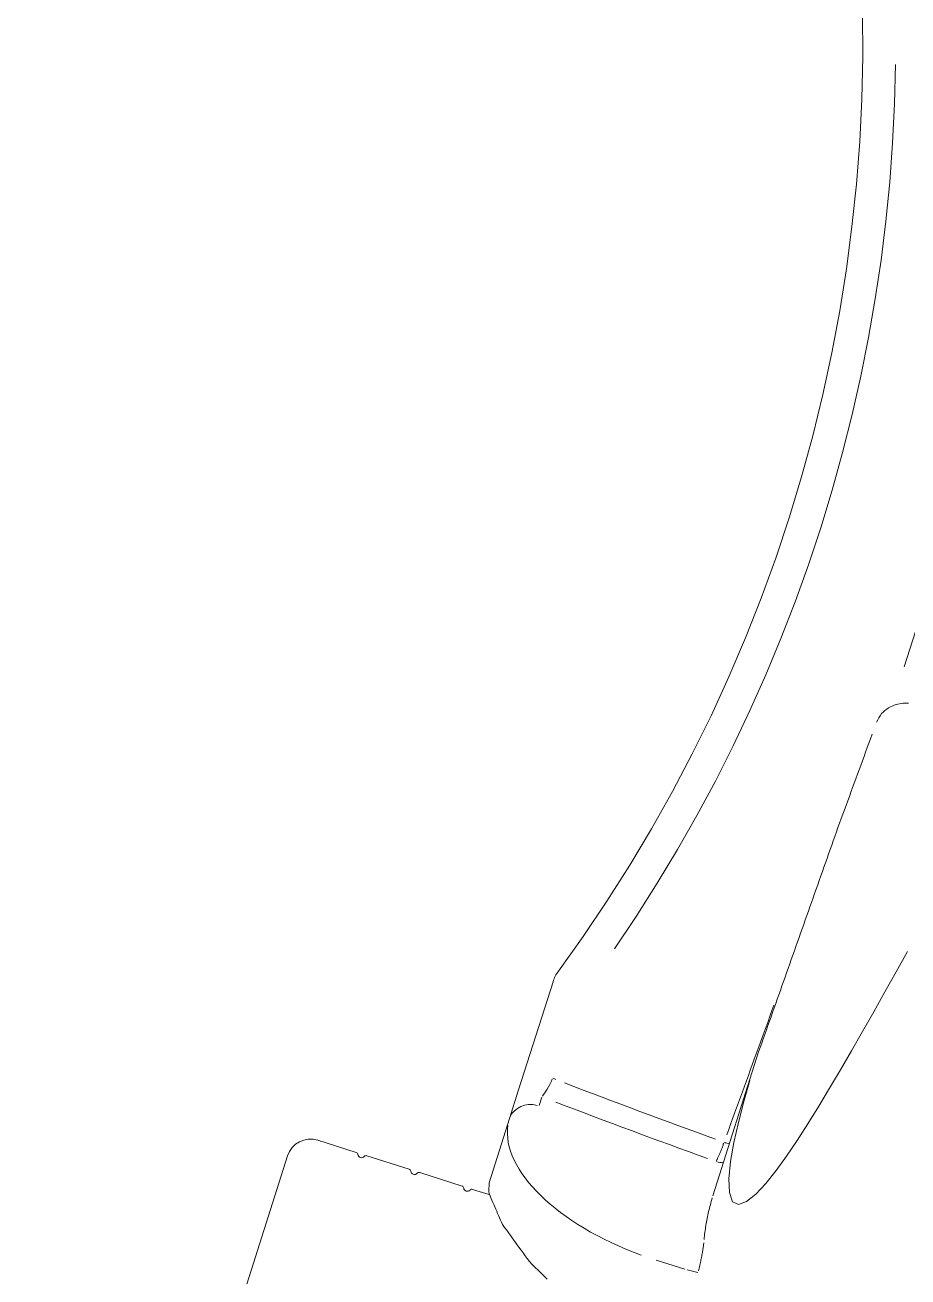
# Model space of a CAD drawing. Extents: x 309418 to 1212698, y 3438380 to 6877191.
# Drawn here: x 606459.682 to 606460.047, y 3438591.609 to 3438592.128 of the extents above; entities that cross this region are included whole.
import ezdxf

# ---------------------------------------------------------------- set-up
doc = ezdxf.new("R2010")
doc.units = 0
doc.header["$MEASUREMENT"] = 0
doc.layers.add('LA-FLOWERING-TREE', color=221, linetype='Continuous')
doc.layers.add('LA-FURN-PERGOLA-POOL DECK-02', color=32, linetype='Continuous')
doc.layers.add('LA-FURN-PG-LIMITS', color=1, linetype='Continuous', lineweight=5)
doc.layers.add('LA-FURN-PG-PLAY EQUIPMENT', color=160, linetype='Continuous', lineweight=5)

# ---------------------------------------------------------------- blocks, each defined once
blk = doc.blocks.new('A$C753A40E1')
at = {"linetype": 'Continuous'}
for p, q in [((58.6, 124.55, -9.55), (58.6, 98.55, -9.55)), ((42.731, 98.04, -9.55), (41.488, 98.04, -9.55)), ((41.384, 98.038, -9.55), (40.931, 98.012, -9.55)), ((50.153, 97.55, -9.55), (50.871, 97.55, -9.55)), ((51.329, 97.55, -9.55), (53.171, 97.55, -9.55)), ((53.629, 97.55, -9.55), (55.471, 97.55, -9.55)), ((55.929, 97.55, -9.55), (57.6, 97.55, -9.55)), ((50.3, 97.078, -9.55), (50.3, 94.287, -9.55)), ((41.3, 94.786, -9.55), (41.3, 88.535, -9.55)), ((50.3, 93.046, -9.55), (50.3, 94.287, -9.55)), ((49.3, 93.401, -9.55), (49.3, 93.037, -9.55)), ((50.3, 93.046, -9.55), (50.3, 88.34, -9.55)), ((40.383, 43.626, -9.55), (40.383, 71.505, -9.55))]:
    blk.add_line(p, q, dxfattribs=at)
for points in [[(46.799, 100.165), (46.954, 100.085), (47.108, 100.005), (47.263, 99.924), (47.417, 99.844), (47.572, 99.764), (47.726, 99.684), (47.848, 99.598), (47.964, 99.512), (48.081, 99.426), (48.197, 99.34), (48.313, 99.254), (48.43, 99.168), (48.546, 99.082), (48.663, 98.996), (48.779, 98.91), (48.896, 98.824), (49.012, 98.738), (49.129, 98.651), (49.245, 98.565), (49.32, 98.488), (49.385, 98.413), (49.45, 98.337), (49.516, 98.262), (49.581, 98.187), (49.646, 98.111), (49.712, 98.036), (49.777, 97.96), (49.842, 97.885), (49.908, 97.81), (49.973, 97.734), (50.038, 97.659), (50.103, 97.584), (50.169, 97.508), (50.201, 97.436), (50.221, 97.364), (50.24, 97.293), (50.26, 97.221), (50.28, 97.15), (50.3, 97.078)], [(40.93, 97.933), (40.934, 97.875), (40.938, 97.816), (40.942, 97.758), (40.947, 97.7), (40.952, 97.643), (40.957, 97.586), (40.963, 97.53), (40.968, 97.475), (40.974, 97.421), (40.98, 97.368), (40.986, 97.315), (40.992, 97.264), (40.999, 97.214), (41.005, 97.165), (41.012, 97.117), (41.018, 97.071), (41.025, 97.026), (41.032, 96.983), (41.038, 96.942), (41.045, 96.902), (41.052, 96.864), (41.059, 96.828), (41.066, 96.793), (41.072, 96.761)], [(41.103, 96.624), (41.118, 96.552), (41.133, 96.48), (41.147, 96.408), (41.16, 96.335), (41.173, 96.263), (41.185, 96.191), (41.197, 96.118), (41.208, 96.046), (41.218, 95.973), (41.228, 95.901), (41.237, 95.828), (41.245, 95.756), (41.253, 95.683), (41.261, 95.611), (41.267, 95.538), (41.273, 95.465), (41.279, 95.393), (41.284, 95.32), (41.288, 95.247), (41.291, 95.174), (41.294, 95.102), (41.297, 95.029), (41.298, 94.956), (41.299, 94.883)], [(41.288, 89.768), (41.26, 90.682), (41.212, 91.572), (41.138, 92.422), (41.032, 93.218), (40.885, 93.915), (40.691, 94.458), (40.45, 94.776), (40.179, 94.815), (39.898, 94.596), (39.626, 94.186), (39.368, 93.64), (39.124, 93.003), (38.892, 92.298), (38.669, 91.543), (38.454, 90.751), (38.247, 89.928), (38.044, 89.08), (37.846, 88.212), (37.65, 87.326), (37.455, 86.424), (37.261, 85.509), (37.068, 84.582), (36.873, 83.646), (36.678, 82.702)], [(41.535, 92.583), (41.537, 92.623), (41.538, 92.662), (41.54, 92.701), (41.543, 92.739), (41.545, 92.778), (41.547, 92.816), (41.55, 92.853), (41.552, 92.89), (41.555, 92.927), (41.558, 92.962), (41.561, 92.997), (41.563, 93.032), (41.566, 93.066), (41.57, 93.098), (41.573, 93.13), (41.576, 93.161), (41.579, 93.191), (41.583, 93.22), (41.586, 93.248), (41.589, 93.275), (41.593, 93.3), (41.596, 93.325), (41.6, 93.348), (41.603, 93.37)], [(41.286, 86.499), (41.295, 86.737), (41.304, 86.975), (41.314, 87.213), (41.324, 87.451), (41.333, 87.689), (41.343, 87.928), (41.353, 88.166), (41.363, 88.404), (41.372, 88.642), (41.382, 88.88), (41.392, 89.118), (41.402, 89.356), (41.412, 89.594), (41.422, 89.833), (41.432, 90.071), (41.442, 90.309), (41.452, 90.547), (41.462, 90.785), (41.472, 91.023), (41.481, 91.261), (41.491, 91.499), (41.501, 91.737), (41.51, 91.976), (41.52, 92.214)], [(41.3, 88.535), (41.294, 88.342), (41.288, 88.149), (41.282, 87.955), (41.275, 87.762), (41.269, 87.569), (41.263, 87.376), (41.257, 87.183), (41.251, 86.989), (41.245, 86.796), (41.238, 86.603), (41.232, 86.41), (41.226, 86.216), (41.22, 86.023), (41.214, 85.83), (41.208, 85.637), (41.202, 85.444), (41.195, 85.25), (41.189, 85.057), (41.183, 84.864), (41.177, 84.671), (41.171, 84.478), (41.165, 84.284), (41.158, 84.091), (41.152, 83.898), (41.146, 83.705), (41.14, 83.511), (41.134, 83.318), (41.128, 83.125), (41.122, 82.932), (41.115, 82.739), (41.109, 82.545), (41.103, 82.352), (41.097, 82.159), (41.091, 81.966), (41.085, 81.772), (41.078, 81.579), (41.072, 81.386), (41.066, 81.193), (41.06, 81), (41.054, 80.806), (41.048, 80.613), (41.042, 80.42), (41.035, 80.227), (41.029, 80.034), (41.023, 79.84), (41.017, 79.647), (41.011, 79.454), (41.005, 79.261), (40.998, 79.067), (40.992, 78.874), (40.984, 78.679), (40.975, 78.483), (40.967, 78.287), (40.958, 78.092), (40.95, 77.896), (40.941, 77.7), (40.932, 77.504), (40.924, 77.309), (40.915, 77.113), (40.907, 76.917), (40.898, 76.722), (40.89, 76.526), (40.881, 76.33), (40.872, 76.134), (40.864, 75.939), (40.855, 75.743), (40.847, 75.547), (40.838, 75.352), (40.829, 75.156), (40.821, 74.96), (40.812, 74.765), (40.804, 74.569)], [(50.221, 46.241), (49.679, 47.919), (49.182, 49.614), (48.732, 51.322), (48.327, 53.043), (47.97, 54.773), (47.66, 56.511), (47.398, 58.256), (47.183, 60.008), (47.015, 61.766), (46.896, 63.527), (46.824, 65.291), (46.8, 67.056), (46.824, 68.821), (46.896, 70.585), (47.016, 72.347), (47.184, 74.104), (47.399, 75.856), (47.662, 77.6), (47.972, 79.337), (48.329, 81.065), (48.733, 82.783), (49.183, 84.488), (49.679, 86.181), (50.221, 87.859)], [(48.289, 86.278), (47.834, 84.717), (47.419, 83.146), (47.042, 81.565), (46.704, 79.975), (46.405, 78.378), (46.146, 76.774), (45.927, 75.164), (45.747, 73.548), (45.607, 71.929), (45.506, 70.306), (45.446, 68.681), (45.426, 67.056), (45.446, 65.431), (45.506, 63.807), (45.606, 62.184), (45.745, 60.564), (45.925, 58.949), (46.144, 57.338), (46.403, 55.733), (46.702, 54.135), (47.04, 52.543), (47.418, 50.959), (47.834, 49.386), (48.288, 47.823)], [(40.784, 74.028), (40.763, 73.93), (40.742, 73.831), (40.721, 73.732), (40.695, 73.636), (40.646, 73.554), (40.596, 73.472), (40.546, 73.39), (40.49, 73.318), (40.426, 73.26), (40.363, 73.203), (40.299, 73.145), (40.234, 73.098), (40.169, 73.063), (40.103, 73.027), (40.037, 72.991), (39.971, 72.956), (39.902, 72.929), (39.832, 72.907), (39.761, 72.885)]]:
    blk.add_lwpolyline(points, dxfattribs=at)
for centre, radius, start, end in [((57.6, 98.55, -9.55), 1, 270, 0), ((50.871, 97.65, -9.55), 0.1, 270, 336.4218), ((51.1, 97.55, -9.55), 0.15, 23.5782, 156.4218), ((51.329, 97.65, -9.55), 0.1, 203.5782, 270), ((53.171, 97.65, -9.55), 0.1, 270, 336.4218), ((53.4, 97.55, -9.55), 0.15, 23.5782, 156.4218), ((53.629, 97.65, -9.55), 0.1, 203.5782, 270), ((55.471, 97.65, -9.55), 0.1, 270, 336.4218), ((55.7, 97.55, -9.55), 0.15, 23.5782, 156.4218), ((55.929, 97.65, -9.55), 0.1, 203.5782, 270), ((48.8, 88.34, -9.55), 1.5, 341.3283, 0)]:
    blk.add_arc(centre, radius, start, end, dxfattribs=at)
for centre, major_axis, ratio, start_param, end_param in [((42.8, 94.287, -9.55), (-7.5, 0), 0.50037, 3.220132, 4.633849), ((49.3, 94.287, -9.55), (1, 0), 0.866025, 4.790929, 6.204645), ((41.608, 92.964, -9.55), (-0.489, 0.104), 0.861183, 4.926672, 5.52743), ((29.3, -17.877, -9.55), (-193.125, 0), 0.57735, 4.61185, 4.646681), ((49.3, 92.151, -9.55), (0.117, 0.993), 0.19868, 0.588324, 1.541266), ((41.565, 92.531, -9.55), (-0.5, 0.02), 0.002537, 1.03751, 1.482416), ((29.3, -18.743, -9.55), (192.125, 0), 0.580355, 1.47026, 1.505144), ((48.8, 90.737, -9.55), (1.5, 0), 0.96225, 1.374383, 1.463378)]:
    blk.add_ellipse(centre, major_axis=major_axis, ratio=ratio, start_param=start_param, end_param=end_param, dxfattribs=at)
blk = doc.blocks.new('PGE-06')
at = {"layer": 'LA-FURN-PG-LIMITS', "extrusion": (0, 0, -1)}
blk.add_ellipse((0.05669, 0), major_axis=(0.75, 0), ratio=0.802095, dxfattribs=at)
at = {"xscale": 0.01, "yscale": 0.01, "zscale": 0.01, "rotation": 90}
blk.add_blockref('A$C753A40E1', (0.72475, -0.29304, 0.0955), dxfattribs=at)
blk = doc.blocks.new('tent kids')
at = {"layer": 'LA-FURN-PERGOLA-POOL DECK-02'}
blk.add_lwpolyline([(731933.54283, 294599.35518, -0.05443), (731933.4891, 294599.40891, -0.182094), (731929.03488, 294599.40891, -0.05443), (731928.98115, 294599.35518, -0.182094), (731928.98115, 294594.90096, -0.05443), (731929.03488, 294594.84723, -0.182094), (731933.4891, 294594.84723, -0.05443), (731933.54283, 294594.90096, -0.182094)], format="xyb", close=True, dxfattribs=at)
blk.add_lwpolyline([(731933.76199, 294594.62807, 0.209883), (731928.76199, 294594.62807, -0.83868)], format="xyb", dxfattribs=at)

msp = doc.modelspace()

# ---------------------------------------------------------------- linework, layer by layer
at = {"layer": 'LA-FLOWERING-TREE'}
for radius in [3.13344, 2.13344, 1.13344]:
    msp.add_circle((606460.39578, 3438591.93924), radius, dxfattribs=at)

# ---------------------------------------------------------------- block references
at = {"layer": 'LA-FURN-PERGOLA-POOL DECK-02', "xscale": 1.097475299388668, "yscale": 1.097475299388668, "zscale": 1.097475299388668, "rotation": 321.6764723266944}
msp.add_blockref('tent kids', (-224215.07428, 3683059.53038, 0), dxfattribs=at)
at = {"layer": 'LA-FURN-PG-PLAY EQUIPMENT', "rotation": 72.37455111461088}
msp.add_blockref('PGE-06', (606460.14848, 3438591.8194, 0), dxfattribs=at)

doc.saveas('drawing.dxf')
